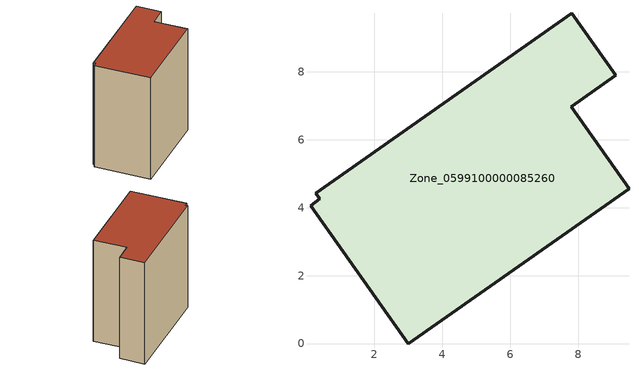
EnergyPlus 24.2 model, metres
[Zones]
Zone_0599100000085260
 floor ground (C_G): 0.27,4.42 7.82,9.72 9.11,7.9 7.8,6.97 9.5,4.56 3,0 0.12,4.06 0.39,4.26 z0
 wall outside (C_F): 0.12,4.06 3,0 9.5,4.56 7.8,6.97 9.11,7.9 7.82,9.72 0.27,4.42 0.39,4.26 0.12,4.06 z0:9.81
 roof outside (C_R): 0.27,4.42 0.39,4.26 0.12,4.06 3,0 9.5,4.56 7.8,6.97 9.11,7.9 7.82,9.72 z9.81
[BUILDING]
Pand.0599100000085260: North Axis=0; Terrain=City; Loads Convergence Tolerance Value=0.04; Temperature Convergence Tolerance Value=0.4; Solar Distribution=FullExterior; Maximum Number of Warmup Days=25; Minimum Number of Warmup Days=1
[Site:Location]
Rotterdam.The.Hague.AP_ZH_NLD Design_Conditions: Latitude=51.96; Longitude=4.45; Time Zone=1; Elevation=-4.5
[SITE:GROUNDTEMPERATURE:BUILDINGSURFACE]
18, 18, 18, 18, 18, 18, 18, 18, 18, 18, 18, 18
[MATERIAL] Thermal Absorptance=0.9; Solar Absorptance=0.7; Visible Absorptance=0.7
Name | Roughness | Thickness | Conductivity | Density | Specific Heat
G.TI.1946-1964 | MediumSmooth | 0.15 | 1 | 540 | 1210
F.TI.1946-1964 | Rough | 0.3 | 0.857143 | 1920 | 840
R.TI.1946-1964 | MediumRough | 0.2 | 0.277778 | 1500 | 1000
[CONSTRUCTION]
C_G: G.TI.1946-1964
C_F: F.TI.1946-1964
C_R: R.TI.1946-1964
[ZONE]
Zone_0599100000085260: Type=1; Multiplier=1; Ceiling Height=Autocalculate; Volume=Autocalculate; Floor Area=autocalculate; Part of Total Floor Area=Yes
[ZONEINFILTRATION:DESIGNFLOWRATE]
Infil_Zone_0599100000085260: Zone or ZoneList or Space or SpaceList=Zone_0599100000085260; Schedule=AlwaysOn; Design Flow Rate Calculation Method=Flow/Area; Flow Rate per Floor Area=0.003; Constant Term Coefficient=1; Temperature Term Coefficient=0; Velocity Term Coefficient=0; Velocity Squared Term Coefficient=0
[HVACTEMPLATE:ZONE:IDEALLOADSAIRSYSTEM]
Zone_0599100000085260: Maximum Heating Supply Air Temperature=50; Minimum Cooling Supply Air Temperature=13; Maximum Heating Supply Air Humidity Ratio=0.0156; Minimum Cooling Supply Air Humidity Ratio=0.0077; Heating Limit=NoLimit; Cooling Limit=NoLimit; Dehumidification Control Type=ConstantSensibleHeatRatio; Cooling Sensible Heat Ratio=0.7; Dehumidification Setpoint=60; Humidification Control Type=None; Humidification Setpoint=30; Outdoor Air Method=None; Outdoor Air Flow Rate per Person=0.00944; Outdoor Air Flow Rate per Zone Floor Area=0; Outdoor Air Flow Rate per Zone=0; Demand Controlled Ventilation Type=None; Outdoor Air Economizer Type=NoEconomizer; Heat Recovery Type=None; Sensible Heat Recovery Effectiveness=0.7; Latent Heat Recovery Effectiveness=0.65
[ZONECONTROL:THERMOSTAT]
ThermostatControl_Zone_0599100000085260: Zone or ZoneList=Zone_0599100000085260; Control Type Schedule=DualSetpointControlType; Control 1=Thermostat_Zone_0599100000085260; Temperature Difference Between Cutout And Setpoint=0
[THERMOSTATSETPOINT:DUALSETPOINT]
Thermostat_Zone_0599100000085260: Heating Setpoint Temperature Schedule=HeatingSetpoint_Zone_0599100000085260; Cooling Setpoint Temperature Schedule=CoolingSetpoint_Zone_0599100000085260
[SCHEDULE:COMPACT]
HeatingSetpoint_Zone_0599100000085260: Through: 12/31, For: AllDays, Until: 24:00, 21
CoolingSetpoint_Zone_0599100000085260: Through: 12/31, For: AllDays, Until: 24:00, 24
DualSetpointControlType: Through: 12/31, For: AllDays, Until: 24:00, 4
AlwaysOn: Through: 12/31, For: AllDays, Until: 24:00, 1
